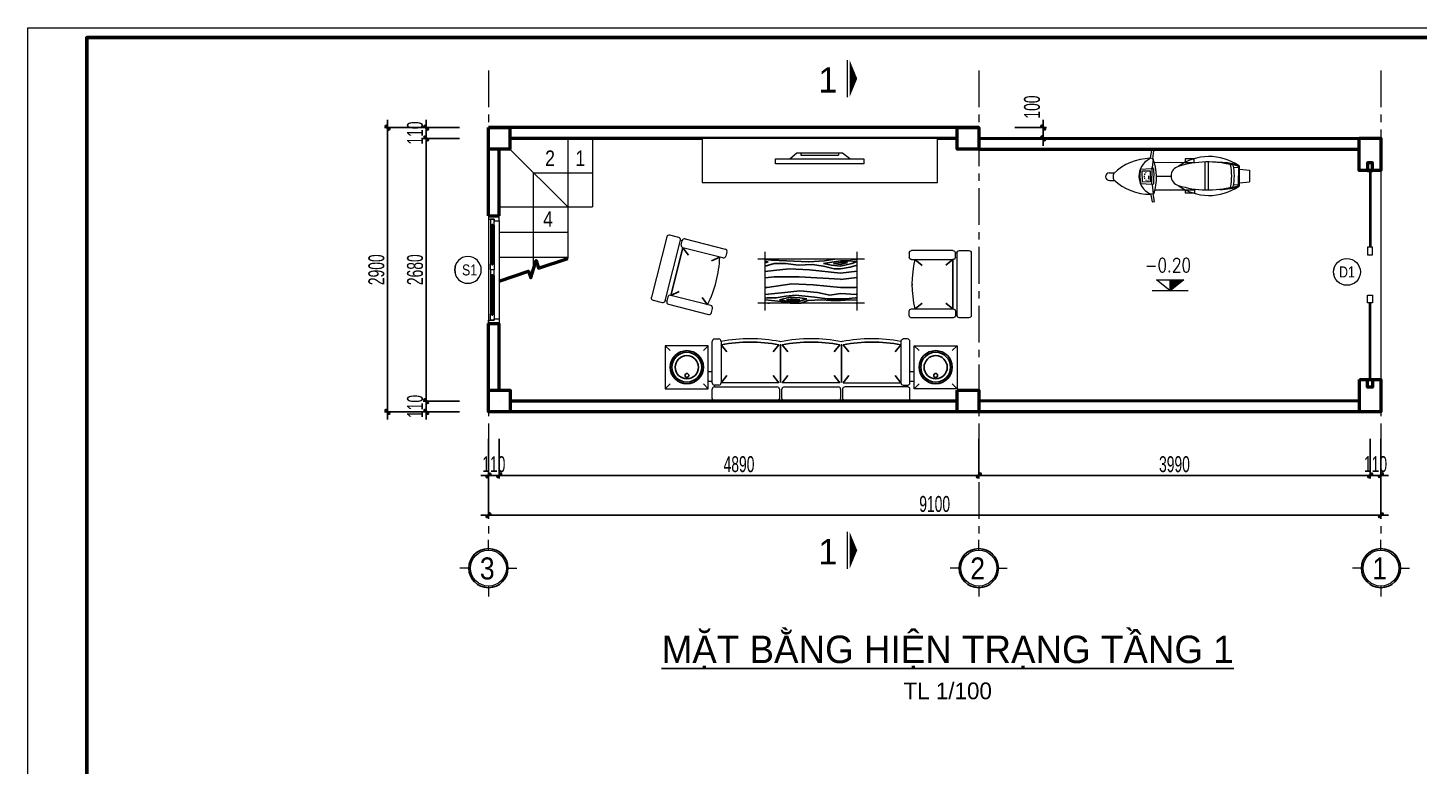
# Model space of a CAD drawing. Header units: millimetres. Extents: x 596422 to 1674380, y -367470 to 58862.
# Drawn here: x 661199 to 675385, y -9897 to -2363 of the extents above; entities that cross this region are included whole.
import ezdxf
from ezdxf.enums import TextEntityAlignment as Align

# ---------------------------------------------------------------- set-up
doc = ezdxf.new("R2010")
doc.units = ezdxf.units.MM
doc.header["$LTSCALE"] = 600
doc.header["$MEASUREMENT"] = 0
doc.linetypes.add('ACAD_ISO07W100', pattern=[3, 0, -3])
doc.linetypes.add('CENTER', pattern=[2, 1.25, -0.25, 0.25, -0.25])
doc.layers.get('0').update_dxf_attribs({"lineweight": 0})
doc.layers.get('Defpoints').update_dxf_attribs({"lineweight": 0})
for name, color, linetype, lineweight in [('0.15_Cua', 144, 'Continuous', 15), ('01-noithat', 33, 'Continuous', 15), ('A-WIPEOUT', 254, 'ACAD_ISO07W100', 0), ('cat1', 30, 'Continuous', 50), ('EG Dim', 8, 'Continuous', 18), ('EG Text2', 7, 'Continuous', 18), ('hatch1', 136, 'Continuous', 9), ('i_noithat', 25, 'Continuous', 15), ('ISO', 33, 'Continuous', 15), ('LC ISO', 153, 'Continuous', 13), ('LC Khac', 4, 'Continuous', 9), ('LC Net manh', 9, 'Continuous', 5), ('LC Text1', 3, 'Continuous', 20), ('LC Text2', 7, 'Continuous', 25), ('text', 1, 'Continuous', 20), ('thay1', 63, 'Continuous', 18), ('truc', 76, 'CENTER', 9), ('v TUONG', 1, 'Continuous', 40), ('VAT DUNG', 44, 'Continuous', 9)]:
    doc.layers.add(name, color=color, linetype=linetype, lineweight=lineweight)
for name, color, linetype in [('font', 41, 'Continuous'), ('Khungten_LCDI', 7, 'Continuous'), ('Kichthuoc', 9, 'Continuous'), ('NETMANH', 44, 'Continuous')]:
    doc.layers.add(name, color=color, linetype=linetype)
doc.styles.add('EG 1', font='VHAVANB.TTF')
doc.styles.add('General text 2', font='arial.ttf')
doc.styles.add('HOATBIF', font='hoatbif.shx', dxfattribs={"width": 0.65})
doc.styles.add('Khungten', font='VHAVAN.TTF', dxfattribs={"width": 0.9, "height": 5000})
doc.styles.add('LC 1', font='VHAVANB.TTF')
doc.styles.add('style1', font='VHARIALN.TTF')
doc.styles.add('T1', font='Vnsimli.shx', dxfattribs={"width": 0.8})
doc.styles.add('Title', font='VHAVAN.TTF', dxfattribs={"width": 0.8})
doc.linetypes.add('ZIGZAG', pattern='A,0.0001,-0.2,[131,ltypeshp.shx,S=0.2,R=0,X=-0.2,Y=0],-0.4,[131,ltypeshp.shx,S=0.2,R=180,X=0.2,Y=0],-0.2', length=0.8001)
doc.dimstyles.new('1-100', dxfattribs={"dimscale": 300, "dimtxt": 1.2, "dimasz": 0.25, "dimexe": 0.5, "dimexo": 0, "dimgap": 0.3, "dimtad": 1, "dimdec": 0, "dimzin": 0, "dimdsep": 46, "dimtxsty": 'HOATBIF', "dimblk1": 'DOT', "dimblk2": 'DOT', "dimsah": 1, "dimcen": -1, "dimdle": 1, "dimclrd": 256, "dimclre": 256, "dimclrt": 4, "dimadec": 3, "dimazin": 2, "dimtfac": 0.333333, "dimtdec": 0, "dimtix": 1, "dimtmove": 2, "dimatfit": 3, "dimldrblk": 'DOT', "dimfxl": 1, "dimtvp": 0.833333, "dimtolj": 1, "dimtzin": 0, "dimarcsym": 0})

# ---------------------------------------------------------------- blocks, each defined once
blk = doc.blocks.new('LCDI-new')
at = {"layer": 'Defpoints', "lineweight": 0}
blk.add_lwpolyline([(-1626044.71, 488105.01), (-1626044.71, 488402.01), (-1625624.71, 488402.01), (-1625624.71, 488105.01)], close=True, dxfattribs=at)
at = {"layer": 'Khungten_LCDI', "color": 5, "lineweight": 60}
blk.add_lwpolyline([(-1626032.71, 488107.01), (-1626032.71, 488400.01), (-1625626.71, 488400.01), (-1625626.71, 488107.01)], close=True, dxfattribs=at)
at = {"color": 2, "style": 'Title', "width": 1.824646}
for tag, p, p2 in [('TENBANVE1', (-1625663.58, 488164.65), (-1625629.32, 488164.65)), ('TENBANVE2', (-1625663.58, 488157.89), (-1625629.32, 488157.89))]:
    blk.add_attdef(tag, text='', height=2.5, dxfattribs=at).set_placement(p, p2, align=Align.FIT)
at = {"color": 7, "style": 'Khungten', "width": 0.8}
for tag, p in [('REVISION', (-1625637.72, 488146.05)), ('NGAYHT', (-1625637.25, 488137.42))]:
    blk.add_attdef(tag, text='', height=2, dxfattribs=at).set_placement(p, align=Align.CENTER)
at = {"color": 2, "style": 'Title', "width": 0.7}
blk.add_attdef('SOBANVE', text='', height=2.5, dxfattribs=at).set_placement((-1625637.09, 488114.55), align=Align.CENTER)
blk = doc.blocks.new('TIEUDE1')
at = {"layer": 'EG Text2', "color": 7, "style": 'EG 1'}
blk.add_attdef('TIªU§Ò', text='', height=5, dxfattribs=at).set_placement((0, 0), align=Align.BOTTOM_CENTER)
blk.add_attdef('TL', text='', height=3, dxfattribs=at).set_placement((0, -2), align=Align.TOP_CENTER)
blk = doc.blocks.new('TTRUC')
at = {"layer": 'ISO'}
for p, q in [((0, 6.37), (0, 10.13)), ((-6.37, 0), (-10.13, 0)), ((6.37, 0), (10.13, 0)), ((0, -6.37), (0, -10.13))]:
    blk.add_line(p, q, dxfattribs=at)
blk.add_circle((0, 0), 6.37, dxfattribs=at)
at = {"layer": 'Kichthuoc'}
blk.add_circle((0, 0), 6.95, dxfattribs=at)
blk = doc.blocks.new('DOT')
at = {"layer": 'Kichthuoc'}
blk.add_line((-3, 0), (3, 0), dxfattribs=at)
at = {"layer": 'Kichthuoc', "color": 4}
blk.add_line((-1, -1), (1, 1), dxfattribs=at)
blk.add_lwpolyline([(0.5, 1), (-1, -0.5), (-0.5, -1), (1, 0.5)], close=True, dxfattribs=at)
blk = doc.blocks.new('*D19')
at = {"layer": 'Defpoints', "color": 0, "transparency": 16777216}
for p in [(666005, -6558), (670895, -6558), (670895, -6930)]:
    blk.add_point(p, dxfattribs=at)
at = {"layer": 'EG Dim', "lineweight": -2, "transparency": 16777216}
for p, q in [((666005, -6558), (666005, -6962)), ((670895, -6558), (670895, -6962)), ((666031, -6930), (670869, -6930))]:
    blk.add_line(p, q, dxfattribs=at)
at = {"layer": 'EG Dim', "lineweight": -2, "transparency": 16777216, "xscale": 26, "yscale": 26, "zscale": 26, "rotation": 180}
blk.add_blockref('DOT', (666005, -6930), dxfattribs=at)
at = {"layer": 'EG Dim', "lineweight": -2, "transparency": 16777216, "xscale": 26, "yscale": 26, "zscale": 26}
blk.add_blockref('DOT', (670895, -6930), dxfattribs=at)
at = {"layer": 'EG Dim', "color": 4, "transparency": 16777216, "insert": (668450, -6816), "char_height": 162.5, "attachment_point": 5, "style": 'HOATBIF'}
blk.add_mtext('\\A1;4890', dxfattribs=at)
blk = doc.blocks.new('_Dot')
at = {"color": 0, "linetype": 'ByBlock', "lineweight": -2}
blk.add_line((-0.5, 0), (-1, 0), dxfattribs=at)
at = {"color": 0, "linetype": 'ByBlock', "const_width": 0.5}
blk.add_lwpolyline([(-0.25, 0, 1), (0.25, 0, 1)], format="xyb", close=True, dxfattribs=at)
blk = doc.blocks.new('*D20')
at = {"layer": 'Defpoints', "color": 0, "transparency": 16777216}
for p in [(670895, -6558), (674885, -6557), (674885, -6929)]:
    blk.add_point(p, dxfattribs=at)
at = {"layer": 'EG Dim', "lineweight": -2, "transparency": 16777216}
for p, q in [((670895, -6558), (670895, -6962)), ((674885, -6557), (674885, -6962)), ((670921, -6929), (674859, -6929))]:
    blk.add_line(p, q, dxfattribs=at)
at = {"layer": 'EG Dim', "lineweight": -2, "transparency": 16777216, "xscale": 26, "yscale": 26, "zscale": 26, "rotation": 180}
blk.add_blockref('DOT', (670895, -6929), dxfattribs=at)
at = {"layer": 'EG Dim', "lineweight": -2, "transparency": 16777216, "xscale": 26, "yscale": 26, "zscale": 26}
blk.add_blockref('DOT', (674885, -6929), dxfattribs=at)
at = {"layer": 'EG Dim', "color": 4, "transparency": 16777216, "insert": (672890, -6816), "char_height": 162.5, "attachment_point": 5, "style": 'HOATBIF'}
blk.add_mtext('\\A1;3990', dxfattribs=at)
blk = doc.blocks.new('*D21')
at = {"layer": 'Defpoints', "color": 0, "transparency": 16777216}
for p in [(665895, -6558), (674995, -6558), (674995, -7336)]:
    blk.add_point(p, dxfattribs=at)
at = {"layer": 'EG Dim', "lineweight": -2, "transparency": 16777216}
for p, q in [((665895, -6558), (665895, -7369)), ((674995, -6558), (674995, -7369)), ((665921, -7336), (674969, -7336))]:
    blk.add_line(p, q, dxfattribs=at)
at = {"layer": 'EG Dim', "lineweight": -2, "transparency": 16777216, "xscale": 26, "yscale": 26, "zscale": 26, "rotation": 180}
blk.add_blockref('DOT', (665895, -7336), dxfattribs=at)
at = {"layer": 'EG Dim', "lineweight": -2, "transparency": 16777216, "xscale": 26, "yscale": 26, "zscale": 26}
blk.add_blockref('DOT', (674995, -7336), dxfattribs=at)
at = {"layer": 'EG Dim', "color": 4, "transparency": 16777216, "insert": (670445, -7222), "char_height": 162.5, "attachment_point": 5, "style": 'HOATBIF'}
blk.add_mtext('\\A1;9100', dxfattribs=at)
blk = doc.blocks.new('*D22')
at = {"layer": 'Defpoints', "color": 0, "transparency": 16777216}
for p in [(665601, -3491), (665261, -6171), (665601, -6171)]:
    blk.add_point(p, dxfattribs=at)
at = {"layer": 'EG Dim', "lineweight": -2, "transparency": 16777216}
for p, q in [((665601, -3491), (665229, -3491)), ((665261, -3517), (665261, -6145)), ((665601, -6171), (665229, -6171))]:
    blk.add_line(p, q, dxfattribs=at)
at = {"layer": 'EG Dim', "lineweight": -2, "transparency": 16777216, "xscale": 26, "yscale": 26, "zscale": 26}
for p, rotation in [((665261, -3491), 90), ((665261, -6171), 270)]:
    blk.add_blockref('DOT', p, dxfattribs=dict(at, rotation=rotation))
at = {"layer": 'EG Dim', "color": 4, "transparency": 16777216, "insert": (665147, -4831), "char_height": 162.5, "attachment_point": 5, "rotation": 90, "style": 'HOATBIF'}
blk.add_mtext('\\A1;2680', dxfattribs=at)
blk = doc.blocks.new('*D23')
at = {"layer": 'Defpoints', "color": 0, "transparency": 16777216}
for p in [(665601, -6171), (665261, -6281), (665601, -6281)]:
    blk.add_point(p, dxfattribs=at)
at = {"layer": 'EG Dim', "lineweight": -2, "transparency": 16777216}
for p, q in [((665601, -6171), (665229, -6171)), ((665261, -6145), (665261, -6119)), ((665261, -6171), (665261, -6281)), ((665601, -6281), (665229, -6281)), ((665261, -6307), (665261, -6333))]:
    blk.add_line(p, q, dxfattribs=at)
at = {"layer": 'EG Dim', "lineweight": -2, "transparency": 16777216, "xscale": 26, "yscale": 26, "zscale": 26}
for p, rotation in [((665261, -6171), 270), ((665261, -6281), 90)]:
    blk.add_blockref('DOT', p, dxfattribs=dict(at, rotation=rotation))
at = {"layer": 'EG Dim', "color": 4, "transparency": 16777216, "insert": (665147, -6226), "char_height": 162.5, "attachment_point": 5, "rotation": 90, "style": 'HOATBIF'}
blk.add_mtext('\\A1;110', dxfattribs=at)
blk = doc.blocks.new('*D24')
at = {"layer": 'Defpoints', "color": 0, "transparency": 16777216}
for p in [(665601, -3381), (665261, -3491), (665601, -3491)]:
    blk.add_point(p, dxfattribs=at)
at = {"layer": 'EG Dim', "lineweight": -2, "transparency": 16777216}
for p, q in [((665601, -3381), (665229, -3381)), ((665261, -3355), (665261, -3329)), ((665261, -3381), (665261, -3491)), ((665601, -3491), (665229, -3491)), ((665261, -3517), (665261, -3543))]:
    blk.add_line(p, q, dxfattribs=at)
at = {"layer": 'EG Dim', "lineweight": -2, "transparency": 16777216, "xscale": 26, "yscale": 26, "zscale": 26}
for p, rotation in [((665261, -3381), 270), ((665261, -3491), 90)]:
    blk.add_blockref('DOT', p, dxfattribs=dict(at, rotation=rotation))
at = {"layer": 'EG Dim', "color": 4, "transparency": 16777216, "insert": (665147, -3436), "char_height": 162.5, "attachment_point": 5, "rotation": 90, "style": 'HOATBIF'}
blk.add_mtext('\\A1;110', dxfattribs=at)
blk = doc.blocks.new('*D25')
at = {"layer": 'Defpoints', "color": 0, "transparency": 16777216}
for p in [(665601, -3381), (664866, -6281), (665601, -6281)]:
    blk.add_point(p, dxfattribs=at)
at = {"layer": 'EG Dim', "lineweight": -2, "transparency": 16777216}
for p, q in [((665601, -3381), (664834, -3381)), ((664866, -3407), (664866, -6255)), ((665601, -6281), (664834, -6281))]:
    blk.add_line(p, q, dxfattribs=at)
at = {"layer": 'EG Dim', "lineweight": -2, "transparency": 16777216, "xscale": 26, "yscale": 26, "zscale": 26}
for p, rotation in [((664866, -3381), 90), ((664866, -6281), 270)]:
    blk.add_blockref('DOT', p, dxfattribs=dict(at, rotation=rotation))
at = {"layer": 'EG Dim', "color": 4, "transparency": 16777216, "insert": (664753, -4831), "char_height": 162.5, "attachment_point": 5, "rotation": 90, "style": 'HOATBIF'}
blk.add_mtext('\\A1;2900', dxfattribs=at)
blk = doc.blocks.new('*D26')
at = {"layer": 'Defpoints', "color": 0, "transparency": 16777216}
for p in [(665895, -6558), (666005, -6558), (666005, -6930)]:
    blk.add_point(p, dxfattribs=at)
at = {"layer": 'EG Dim', "lineweight": -2, "transparency": 16777216}
for p, q in [((665895, -6558), (665895, -6962)), ((666005, -6558), (666005, -6962)), ((665869, -6930), (665843, -6930)), ((665895, -6930), (666005, -6930)), ((666031, -6930), (666057, -6930))]:
    blk.add_line(p, q, dxfattribs=at)
at = {"layer": 'EG Dim', "lineweight": -2, "transparency": 16777216, "xscale": 26, "yscale": 26, "zscale": 26}
blk.add_blockref('DOT', (665895, -6930), dxfattribs=at)
at = {"layer": 'EG Dim', "lineweight": -2, "transparency": 16777216, "xscale": 26, "yscale": 26, "zscale": 26, "rotation": 180}
blk.add_blockref('DOT', (666005, -6930), dxfattribs=at)
at = {"layer": 'EG Dim', "color": 4, "transparency": 16777216, "insert": (665950, -6816), "char_height": 162.5, "attachment_point": 5, "style": 'HOATBIF'}
blk.add_mtext('\\A1;110', dxfattribs=at)
blk = doc.blocks.new('*D27')
at = {"layer": 'Defpoints', "color": 0, "transparency": 16777216}
for p in [(674885, -6557), (674995, -6557), (674995, -6929)]:
    blk.add_point(p, dxfattribs=at)
at = {"layer": 'EG Dim', "lineweight": -2, "transparency": 16777216}
for p, q in [((674885, -6557), (674885, -6962)), ((674995, -6557), (674995, -6962)), ((674859, -6929), (674833, -6929)), ((674885, -6929), (674995, -6929)), ((675021, -6929), (675047, -6929))]:
    blk.add_line(p, q, dxfattribs=at)
at = {"layer": 'EG Dim', "lineweight": -2, "transparency": 16777216, "xscale": 26, "yscale": 26, "zscale": 26}
blk.add_blockref('DOT', (674885, -6929), dxfattribs=at)
at = {"layer": 'EG Dim', "lineweight": -2, "transparency": 16777216, "xscale": 26, "yscale": 26, "zscale": 26, "rotation": 180}
blk.add_blockref('DOT', (674995, -6929), dxfattribs=at)
at = {"layer": 'EG Dim', "color": 4, "transparency": 16777216, "insert": (674940, -6815), "char_height": 162.5, "attachment_point": 5, "style": 'HOATBIF'}
blk.add_mtext('\\A1;110', dxfattribs=at)
blk = doc.blocks.new('b11')
for p, q in [((2354, 2147), (388, 2147)), ((1095, 2147), (1642, 2147)), ((1718, 2147), (2354, 2147)), ((363, 2122), (363, 2028)), ((387, 1986), (388, 2003)), ((388, 2003), (1024, 2003)), ((1049, 2028), (1049, 2122)), ((1070, 2028), (1070, 2122)), ((1642, 2003), (1095, 2003)), ((1667, 2122), (1667, 2028)), ((1692, 2028), (1692, 2122)), ((2354, 2003), (1718, 2003)), ((2354, 1986), (2354, 2003)), ((2379, 2122), (2379, 2028)), ((362, 1961), (362, 1540)), ((430, 1986), (387, 1986)), ((455, 1540), (455, 1961)), ((1042, 1961), (455, 1961)), ((1077, 1961), (1665, 1961)), ((1699, 1961), (2287, 1961)), ((2287, 1540), (2287, 1961)), ((2312, 1986), (2354, 1986)), ((2379, 1961), (2379, 1540)), ((387, 1514), (430, 1514)), ((1052, 1541), (1060, 1543)), ((1682, 1543), (1689, 1541)), ((2287, 1539), (2282, 1539)), ((2354, 1514), (2312, 1514)), ((-238, 1299), (-144, 1299)), ((-77, 1300), (345, 1300)), ((-263, 638), (-263, 1274)), ((-119, 1274), (-118, 638)), ((-102, 1274), (-119, 1274)), ((-102, 1232), (-102, 1274)), ((345, 1207), (-76, 1207)), ((370, 1275), (370, 1232)), ((827, 1150), (1914, 1150)), ((902, 1225), (902, 625)), ((1839, 1225), (1839, 625)), ((2386, 1246), (2375, 1205)), ((2393, 1174), (2801, 1070)), ((2824, 1160), (2416, 1264)), ((2981, 1119), (2889, 1143)), ((334, 1059), (336, 1059)), ((2367, 1028), (2365, 1028)), ((2859, 1125), (2702, 508)), ((2832, 1088), (2842, 1129)), ((2842, 1129), (2859, 1125)), ((2842, 473), (2999, 1089)), ((334, 961), (336, 961)), ((334, 862), (336, 862)), ((2343, 932), (2341, 933)), ((2319, 837), (2316, 838)), ((-143, 613), (-238, 613)), ((-101, 637), (-118, 638)), ((-101, 680), (-101, 637)), ((345, 705), (-76, 705)), ((-76, 612), (345, 613)), ((370, 638), (370, 680)), ((827, 700), (1914, 700)), ((2228, 629), (2239, 670)), ((2654, 494), (2246, 598)), ((2269, 688), (2677, 584)), ((2695, 553), (2685, 512)), ((2685, 512), (2702, 508)), ((2720, 478), (2811, 454))]:
    blk.add_line(p, q)
for points in [[(-120, 1583), (-120, 2023), (320, 2023), (320, 1583)], [(2857, 1583), (2857, 2023), (2418, 2023), (2418, 1583)]]:
    blk.add_lwpolyline(points, close=True)
for points in [[(-69, 1972), (-120, 2023)], [(269, 1972), (320, 2023)], [(2468, 1972), (2418, 2023)], [(2806, 1972), (2857, 2023)], [(320, 1950), (362, 1950)], [(320, 1850), (362, 1850)], [(2379, 1950), (2418, 1950)], [(2379, 1850), (2418, 1850)], [(-120, 1583), (-69, 1634)], [(269, 1634), (320, 1583)], [(2468, 1634), (2418, 1583)], [(2857, 1583), (2806, 1634)]]:
    blk.add_lwpolyline(points)
for centre, major_axis, start_param, end_param in [((388, 2122), (-17.7, -17.7), 3.926991, 5.497787), ((1024, 2122), (17.7, -17.7), 0.785398, 2.356194), ((1095, 2122), (-17.7, -17.7), 3.926991, 5.497787), ((1642, 2122), (17.7, -17.7), 0.785398, 2.356194), ((1718, 2122), (-17.7, -17.7), 3.926991, 5.497787), ((2354, 2122), (17.7, -17.7), 0.785398, 2.356194), ((388, 2028), (-17.7, -17.7), 5.497787, 7.068583), ((1024, 2028), (17.7, -17.7), -0.785398, 0.785398), ((1095, 2028), (17.7, -17.7), 3.926991, 5.497787), ((1642, 2028), (-17.7, -17.7), 0.785398, 2.356194), ((1718, 2028), (17.7, -17.7), 3.926991, 5.497787), ((2354, 2028), (-17.7, -17.7), 0.785398, 2.356194), ((387, 1961), (-17.7, -17.7), 3.926991, 5.497787), ((430, 1961), (17.7, -17.7), 0.785398, 2.356194), ((2312, 1961), (-17.7, -17.7), 3.926991, 5.497787), ((2354, 1961), (17.7, -17.7), 0.785398, 2.356194), ((387, 1540), (-17.7, -17.7), 5.497787, 7.068583), ((749, 3116), (-1134, -1134), 0.601126, 0.975684), ((1371, 3116), (1134, -1134), -0.98054, -0.590256), ((1993, 3116), (1134, -1134), -0.975684, -0.601126), ((2312, 1540), (-17.7, -17.7), 5.497787, 7.068583), ((2354, 1540), (-17.7, -17.7), 0.785398, 2.356194), ((3439, 648), (1102, -281), 2.918938, 3.364057), ((2399, 1198), (12.8, -21.5), 3.926076, 5.496872), ((2410, 1240), (-21.5, -12.8), 3.926076, 5.496872), ((2818, 1136), (-21.5, -12.8), 2.355279, 3.926076), ((2883, 1118), (-21.5, -12.8), 3.926076, 5.496872), ((2807, 1094), (-21.5, -12.8), 0.784483, 2.355279), ((2975, 1095), (12.8, -21.5), 0.784483, 2.355279), ((2252, 622), (12.8, -21.5), 3.926076, 5.496872), ((2263, 663), (12.8, -21.5), 2.355279, 3.926076), ((2671, 559), (12.8, -21.5), 0.784483, 2.355279), ((2661, 518), (12.8, -21.5), -0.786313, 0.784483), ((2726, 502), (12.8, -21.5), 3.926076, 5.496872), ((2817, 479), (-21.5, -12.8), 0.784483, 2.355279)]:
    blk.add_ellipse(centre, major_axis=major_axis, ratio=1, start_param=start_param, end_param=end_param)
at = {"extrusion": (0, 0, -1)}
for centre, major_axis, start_param, end_param in [((430, 1540), (17.7, -17.7), 5.497787, 7.068583), ((-238, 1274), (-17.7, -17.7), 0.784483, 2.355279), ((-144, 1274), (17.7, -17.7), 3.926076, 5.496872), ((-77, 1274), (17.7, -17.7), 2.355279, 3.926076), ((345, 1275), (17.7, -17.7), 3.926076, 5.496872), ((-77, 1232), (17.7, -17.7), 0.784483, 2.355279), ((-799, 955), (-1137, -1), 2.918938, 3.364057), ((345, 1232), (-17.7, -17.7), 3.926076, 5.496872), ((-238, 638), (17.7, -17.7), 0.784483, 2.355279), ((-143, 638), (-17.7, -17.7), 3.926076, 5.496872), ((-76, 680), (-17.7, -17.7), 0.784483, 2.355279), ((-76, 637), (-17.7, -17.7), -0.786313, 0.784483), ((345, 680), (-17.7, -17.7), 2.355279, 3.926076), ((345, 638), (-17.7, -17.7), 3.926076, 5.496872)]:
    blk.add_ellipse(centre, major_axis=major_axis, ratio=1, start_param=start_param, end_param=end_param, dxfattribs=at)
at = {"layer": 'NETMANH'}
for p, q in [((455, 1961), (513, 1888)), ((1042, 1961), (984, 1888)), ((1060, 1960), (1060, 1567)), ((1077, 1961), (1135, 1888)), ((1077, 1961), (1135, 1888)), ((1665, 1961), (1606, 1888)), ((1682, 1960), (1682, 1567)), ((1699, 1961), (1757, 1888)), ((2287, 1961), (2228, 1888)), ((455, 1574), (513, 1646)), ((1042, 1574), (984, 1646)), ((1077, 1574), (1135, 1646)), ((1665, 1574), (1606, 1646)), ((1699, 1574), (1757, 1646)), ((2287, 1574), (2228, 1646)), ((-76, 705), (-76, 1207)), ((-76, 1207), (-4, 1149)), ((310, 1207), (238, 1149)), ((2426, 1166), (2482, 1091)), ((2677, 584), (2801, 1070)), ((2801, 1070), (2717, 1031)), ((-76, 705), (-4, 763)), ((311, 705), (238, 764)), ((2302, 679), (2387, 718)), ((2677, 584), (2621, 658))]:
    blk.add_line(p, q, dxfattribs=at)
for points in [[(912, 1150), (902, 1150)], [(1476, 1150), (1404, 1123)], [(1584, 1150), (1476, 1150)], [(1674, 1132), (1584, 1150)], [(1800, 1150), (1794, 1150)], [(1812, 1150), (1800, 1150)], [(972, 1114), (902, 1120)], [(918, 1096), (902, 1096)], [(909, 1059), (902, 1059)], [(1071, 1051), (909, 1060)], [(1017, 1105), (918, 1096)], [(1071, 1123), (972, 1114)], [(1206, 1105), (1071, 1105), (1017, 1105)], [(1170, 1123), (1071, 1123)], [(1179, 1069), (1071, 1051)], [(1269, 1114), (1170, 1123)], [(1305, 1042), (1179, 1069)], [(1332, 1087), (1206, 1105)], [(1404, 1123), (1269, 1114)], [(1485, 1024), (1305, 1042)], [(1431, 1078), (1332, 1087)], [(1494, 1132), (1413, 1105)], [(1413, 1105), (1485, 1096)], [(1530, 1069), (1431, 1078)], [(1484, 1114), (1574, 1123)], [(1637, 1042), (1484, 1024)], [(1566, 1105), (1485, 1114)], [(1485, 1096), (1584, 1087)], [(1593, 1132), (1494, 1132)], [(1629, 1078), (1530, 1069)], [(1620, 1114), (1566, 1105)], [(1575, 1123), (1620, 1114)], [(1584, 1087), (1692, 1114)], [(1692, 1114), (1593, 1132)], [(1727, 1096), (1628, 1078)], [(1809, 1059), (1638, 1041)], [(1773, 1123), (1674, 1132)], [(1818, 1096), (1728, 1096)], [(1839, 1117), (1773, 1123)], [(1839, 1058), (1809, 1060)], [(1839, 1098), (1818, 1096)], [(918, 988), (902, 985)], [(1071, 907), (902, 886)], [(1071, 988), (918, 988)], [(1493, 879), (1070, 906)], [(1350, 961), (1071, 988)], [(1566, 952), (1350, 961)], [(1746, 880), (1494, 880)], [(1818, 988), (1566, 952)], [(1839, 891), (1746, 880)], [(1839, 988), (1818, 988)], [(1071, 844), (902, 823)], [(972, 781), (902, 761)], [(909, 727), (954, 745)], [(963, 718), (909, 727)], [(954, 745), (1071, 772)], [(1071, 718), (963, 718)], [(1070, 799), (971, 781)], [(999, 736), (1071, 754)], [(1071, 736), (999, 736)], [(1386, 808), (1071, 844)], [(1134, 799), (1071, 799)], [(1161, 763), (1071, 772)], [(1143, 745), (1071, 754)], [(1143, 745), (1071, 736)], [(1179, 736), (1071, 718)], [(1233, 718), (1129, 700)], [(1242, 772), (1134, 799)], [(1242, 745), (1161, 763)], [(1242, 745), (1179, 736)], [(1394, 727), (1232, 718)], [(1359, 754), (1242, 772)], [(1503, 763), (1359, 754)], [(1593, 799), (1386, 808)], [(1620, 718), (1395, 727)], [(1629, 745), (1503, 763)], [(1755, 817), (1593, 799)], [(1773, 709), (1620, 718)], [(1746, 745), (1629, 745)], [(1839, 772), (1746, 745)], [(1839, 827), (1755, 817)], [(1809, 727), (1839, 739)], [(1839, 722), (1809, 727)], [(902, 706), (964, 700)], [(1773, 709), (1839, 703)]]:
    blk.add_lwpolyline(points, dxfattribs=at)
for centre, radius in [((100, 1803), 169), ((100, 1803), 152), ((100, 1803), 118), ((100, 1887), 20.3), ((2637, 1803), 169), ((2637, 1803), 152), ((2637, 1803), 118), ((2637, 1887), 20.3)]:
    blk.add_circle(centre, radius, dxfattribs=at)
for centre, major_axis, start_param, end_param in [((749, 3100), (-1099, -1099), 0.595113, 0.975684), ((1371, 3100), (-1099, -1099), 0.595113, 0.975684), ((1993, 3100), (1099, -1099), -0.975684, -0.595113)]:
    blk.add_ellipse(centre, major_axis=major_axis, ratio=1, start_param=start_param, end_param=end_param, dxfattribs=at)
blk = doc.blocks.new('MB LCD')
for p, q in [((193, 20), (-193, 20)), ((-193, 0), (-193, 20)), ((193, 0), (193, 20))]:
    blk.add_line(p, q)
for points in [[(450, 60), (-450, 60), (-450, 110), (450, 110)], [(300, 60), (-308, 60), (-233, 0), (233, 0)]]:
    blk.add_lwpolyline(points, close=True)
blk = doc.blocks.new('*U104')
blk.add_wipeout([(-1200, 0), (1200, 0), (1200, -450), (-1200, -450)])
blk.add_lwpolyline([(-1200, -450), (1200, -450), (1200, 0), (-1200, 0)], close=True)
at = {"rotation": 180}
blk.add_blockref('MB LCD', (0, -150), dxfattribs=at)
blk = doc.blocks.new('yfu')
at = {"layer": 'VAT DUNG'}
for p, q in [((-73239, 14146), (-73239, 14095)), ((-73159, 14147), (-73159, 14096)), ((-73270, 13832), (-73276, 13715)), ((-73197, 13839), (-73271, 13832)), ((-73254, 13812), (-73138, 13813)), ((-73253, 13732), (-73254, 13812)), ((-73122, 13833), (-73197, 13839)), ((-73138, 13813), (-73138, 13733)), ((-73123, 13833), (-73115, 13717)), ((-73385, 13727), (-73457, 13712)), ((-73457, 13712), (-73454, 13690)), ((-73454, 13690), (-73375, 13701)), ((-73374, 13697), (-73379, 13729)), ((-73374, 13697), (-73283, 13710)), ((-73334, 13685), (-73333, 13367)), ((-73276, 13715), (-73283, 13710)), ((-73283, 13710), (-73268, 13695)), ((-73276, 13715), (-73195, 13716)), ((-73268, 13695), (-73195, 13696)), ((-73138, 13733), (-73253, 13732)), ((-73195, 13749), (-73226, 13750)), ((-73196, 13746), (-73196, 13754)), ((-73115, 13717), (-73195, 13716)), ((-73122, 13697), (-73195, 13696)), ((-73194, 13667), (-73194, 13520)), ((-73107, 13712), (-73122, 13697)), ((-73115, 13717), (-73107, 13712)), ((-73016, 13701), (-73107, 13712)), ((-73054, 13691), (-73050, 13371)), ((-73016, 13701), (-73012, 13733)), ((-73016, 13705), (-72936, 13696)), ((-72933, 13718), (-73007, 13731)), ((-72936, 13696), (-72933, 13718)), ((-73051, 13141), (-73334, 13141)), ((-73053, 13174), (-73332, 13174)), ((-73286, 12823), (-73192, 12823)), ((-73284, 12883), (-73280, 12832)), ((-73279, 12832), (-73192, 12832)), ((-73261, 12823), (-73252, 12721)), ((-73106, 12832), (-73192, 12832)), ((-73192, 12823), (-73099, 12823)), ((-73124, 12823), (-73132, 12721)), ((-73101, 12883), (-73105, 12832)), ((-73132, 12721), (-73252, 12721))]:
    blk.add_line(p, q, dxfattribs=at)
at = {"layer": 'VAT DUNG', "ltscale": 500}
for points in [[(-73369, 13374), (-73333, 13374), (-73333, 13281), (-73369, 13281)], [(-73017, 13375), (-73053, 13375), (-73053, 13283), (-73016, 13283)]]:
    blk.add_lwpolyline(points, close=True, dxfattribs=at)
at = {"layer": 'VAT DUNG'}
for centre, radius, start, end in [((-73199, 14147), 39.9, 90.6026, 180.6026), ((-73199, 14147), 39.9, 0.6026, 90.6026), ((-72853, 13737), 526, 135.8998, 180.8592), ((-73202, 14057), 54.5, 86.9262, 122.2997), ((-73195, 14057), 54.5, 58.9054, 94.2789), ((-73568, 13720), 556, 1.3018, 43.7328), ((-73195, 13648), 199, 28.0269, 153.1782), ((-73197, 13750), 44.7, 138.8415, 153.7802), ((-73197, 13750), 44.7, 110.0387, 125.0282), ((-73197, 13750), 44.7, 82.7969, 98.3589), ((-73197, 13750), 44.7, 53.6605, 67.049), ((-73197, 13750), 44.7, 29.4683, 43.8064), ((-73388, 13743), 16, 281.4432, 340.6287), ((-73205, 14160), 493, 249.9481, 292.5464), ((-73197, 13750), 44.7, 165.7622, 178.5232), ((-73004, 13747), 16, 200.5764, 259.7619), ((-73192, 13420), 100, 14.5982, 165.4018), ((-72855, 13132), 536, 144.1019, 214.6808), ((-72311, 13144), 1024, 162.8293, 194.6494), ((-74073, 13144), 1024, 345.3506, 17.1707), ((-73530, 13132), 536, 325.3192, 35.8981), ((-72748, 13014), 581, 176.4527, 197.8243), ((-72748, 13014), 581, 176.4527, 197.8243), ((-72769, 13011), 551, 183.7066, 197.4148), ((-73192, 13416), 515, 257.0685, 282.9315), ((-73616, 13011), 551, 342.5852, 356.2934), ((-73636, 13014), 581, 342.1757, 3.5473), ((-73192, 13416), 542, 258.392, 281.608), ((-73286, 12839), 16, 191.1421, 270), ((-73286, 12839), 16, 191.1421, 270), ((-73279, 12848), 16, 188.1702, 270), ((-73106, 12848), 16, 270, 351.8298), ((-73099, 12839), 16, 270, 348.8579)]:
    blk.add_arc(centre, radius, start, end, dxfattribs=at)
blk = doc.blocks.new('Caodo1')
at = {"layer": 'LC Text1'}
blk.add_hatch(color=256, dxfattribs=at).paths.add_polyline_path([(0, 200), (0, 0), (243, 200)])
for p, q in [((324, 0), (-324, 0)), ((0, 0), (0, 200))]:
    blk.add_line(p, q, dxfattribs=at)
blk.add_lwpolyline([(-243, 200), (243, 200), (0, 0), (0, 0)], close=True, dxfattribs=at)
at = {"layer": 'LC Text1', "style": 'T1', "width": 0.8}
blk.add_attdef('%%P0,00', text='', height=250, dxfattribs=at).set_placement((-39, 460), align=Align.MIDDLE_CENTER)
blk = doc.blocks.new('*U10')
at = {"layer": 'A-WIPEOUT'}
blk.add_lwpolyline([(0, 4.25), (-2.5, 3.44), (-4.04, 1.31), (-4.04, -1.31), (-2.5, -3.44), (0, -4.25), (2.5, -3.44), (4.04, -1.31), (4.04, 1.31), (2.5, 3.44)], close=True, dxfattribs=at)
blk.add_wipeout([(0, 4.25), (-2.5, 3.44), (-4.04, 1.31), (-4.04, -1.31), (-2.5, -3.44), (0, -4.25), (2.5, -3.44), (4.04, -1.31), (4.04, 1.31), (2.5, 3.44)]).dxf.layer = 'A-WIPEOUT'
blk.add_circle((0, 0), 4.25)
at = {"layer": 'text', "style": 'General text 2', "width": 0.8, "flags": 8}
blk.add_attdef('SYMBOL', text='', height=3.5, dxfattribs=at).set_placement((0, 0), align=Align.MIDDLE_CENTER)
blk = doc.blocks.new('*U18')
for p, q in [((35, 0), (1065, 0)), ((50, -110), (1050, -110)), ((610, -20), (1005, -20)), ((610, -60), (1005, -60))]:
    blk.add_line(p, q)
at = {"color": 8, "lineweight": 5}
for p, q in [((95, -20), (490, -20)), ((95, -35), (490, -35)), ((95, -45), (490, -45)), ((95, -60), (490, -60)), ((610, -20), (1005, -20)), ((610, -35), (1005, -35)), ((610, -45), (1005, -45)), ((610, -60), (1005, -60))]:
    blk.add_line(p, q, dxfattribs=at)
for points in [[(0, 0), (35, 0), (35, -60), (50, -60), (50, -110), (0, -110), (0, 0)], [(1100, 0), (1065, 0), (1065, -60), (1050, -60), (1050, -110), (1100, -110), (1100, 0)], [(610, -45), (610, -60), (550, -60), (550, -20), (610, -20), (610, -35), (600, -35), (600, -45), (610, -45)], [(1005, -45), (1005, -60), (1065, -60), (1065, -20), (1005, -20), (1005, -35), (1015, -35), (1015, -45), (1005, -45)]]:
    blk.add_lwpolyline(points)
for points in [[(35, -20), (95, -20), (95, -35), (85, -35), (85, -45), (95, -45), (95, -60), (35, -60)], [(550, -20), (490, -20), (490, -35), (500, -35), (500, -45), (490, -45), (490, -60), (550, -60)]]:
    blk.add_lwpolyline(points, close=True)
for points in [[(95, -29, -0.312187), (102, -35, -0.312187)], [(95, -51, 0.312187), (102, -45, 0.312187)], [(490, -29, 0.312187), (483, -35, 0.312187)], [(490, -51, -0.312187), (483, -45, -0.312187)]]:
    blk.add_lwpolyline(points, format="xyb", dxfattribs=at)
for centre, start, end in [((609, -37), 14.2151, 83.5658), ((609, -43), 276.4342, 345.7849), ((1006, -37), 96.4342, 165.7849), ((1006, -43), 194.2151, 263.5658)]:
    blk.add_arc(centre, 8.25, start, end, dxfattribs=at)
blk = doc.blocks.new('*D62')
at = {"layer": 'Defpoints', "color": 0, "transparency": 16777216}
for p in [(671262, -3380), (671552, -3380), (671262, -3490)]:
    blk.add_point(p, dxfattribs=at)
at = {"layer": 'EG Dim', "lineweight": -2, "transparency": 16777216}
for p, q in [((671262, -3380), (671584, -3380)), ((671552, -3354), (671552, -3328)), ((671552, -3490), (671552, -3380)), ((671262, -3490), (671584, -3490)), ((671552, -3516), (671552, -3542))]:
    blk.add_line(p, q, dxfattribs=at)
at = {"layer": 'EG Dim', "lineweight": -2, "transparency": 16777216, "xscale": 26, "yscale": 26, "zscale": 26}
for p, rotation in [((671552, -3380), 270), ((671552, -3490), 90)]:
    blk.add_blockref('DOT', p, dxfattribs=dict(at, rotation=rotation))
at = {"layer": 'EG Dim', "color": 4, "transparency": 16777216, "insert": (671438, -3171), "char_height": 162.5, "attachment_point": 5, "rotation": 90, "style": 'HOATBIF'}
blk.add_mtext('\\A1;100', dxfattribs=at)

msp = doc.modelspace()

# ---------------------------------------------------------------- linework, layer by layer
at = {"layer": 'cat1'}
for p, q in [((670894.7, -3380.4), (665894.7, -3380.8)), ((670674.7, -3490.4), (666114.7, -3490.8)), ((670894.7, -3490.4), (674994.7, -3490)), ((670894.7, -3490.4), (670894.7, -3490.4)), ((665894.8, -4280.8), (665894.7, -3600.8)), ((666004.8, -4280.8), (666004.7, -3600.8)), ((670894.7, -3600.4), (674774.7, -3600)), ((665894.8, -4280.8), (666004.8, -4280.8)), ((665894.8, -5380.8), (666004.9, -5380.8)), ((665895, -6280.8), (665894.9, -5380.8)), ((666005, -6060.8), (666004.9, -5380.8)), ((666005, -6170.8), (666005, -6170.7)), ((670675, -6170.4), (666115, -6170.8)), ((674775, -6170), (670895, -6170.4)), ((674995, -6170), (674995, -6170)), ((674995, -6280), (665895, -6280.8))]:
    msp.add_line(p, q, dxfattribs=at)
for points in [[(665894.7, -3380.8), (666114.7, -3380.8), (666114.7, -3600.8), (665894.7, -3600.8), (665894.7, -3380.8)], [(670674.7, -3380.4), (670894.7, -3380.4), (670894.7, -3600.4), (670674.7, -3600.4), (670674.7, -3380.4)], [(670674.7, -3380.4), (670674.7, -3380.4)], [(674774.7, -3490), (674994.7, -3490), (674994.7, -3820), (674774.7, -3820), (674774.7, -3490)], [(666004.9, -4946.3), (666305.2, -4847), (666327.6, -4914.5), (666380.9, -4738.5), (666405.8, -4813.8), (666704.9, -4714.9)], [(674775, -5949.9), (674995, -5949.9), (674995, -6279.9), (674775, -6279.9), (674775, -5949.9)], [(665895, -6060.8), (666115, -6060.8), (666115, -6280.8), (665895, -6280.8), (665895, -6060.8)], [(670675, -6060.4), (670895, -6060.4), (670895, -6280.4), (670675, -6280.4), (670675, -6060.4)]]:
    msp.add_lwpolyline(points, dxfattribs=at)
for points in [[(674859.7, -3820), (674909.7, -3820), (674909.7, -3740), (674859.7, -3740)], [(674859.7, -5949.9), (674909.7, -5949.9), (674909.7, -6029.9), (674859.7, -6029.9)]]:
    msp.add_lwpolyline(points, close=True, dxfattribs=at)
at = {"layer": 'hatch1'}
msp.add_lwpolyline([(666354.7, -4824.8), (666354.7, -3840.8), (666954.7, -3840.8)], dxfattribs=at)
at = {"layer": 'LC Khac', "color": 1, "ltscale": 2}
for p, q in [((669557.5, -3070.1), (669557.5, -2691.5)), ((669557.5, -7883.2), (669557.5, -7504.5))]:
    msp.add_line(p, q, dxfattribs=at)
for points in [[(669655.5, -2880.8, 0, 367.7, 0), (669579.5, -2880.8, 214.5, 214.5, 0)], [(669655.5, -7693.9, 0, 367.7, 0), (669579.5, -7693.9, 214.5, 214.5, 0)]]:
    msp.add_lwpolyline(points, format="xyseb", dxfattribs=at)
at = {"layer": 'thay1'}
for p, q in [((666704.7, -3490.8), (666704.8, -4714.9)), ((666954.7, -3490.8), (666954.7, -4190.8)), ((666114.7, -3600.8), (666704.7, -4190.8)), ((674994.7, -3820), (674994.7, -5949.9)), ((666004.7, -4190.8), (666954.7, -4190.8)), ((666004.7, -4446.8), (666704.7, -4446.8)), ((666004.7, -4702.8), (666704.7, -4702.8))]:
    msp.add_line(p, q, dxfattribs=at)
for points in [[(674859.7, -4679.4), (674909.7, -4679.4), (674909.7, -4599.4), (674859.7, -4599.4)], [(674859.7, -5090.4), (674909.7, -5090.4), (674909.7, -5170.4), (674859.7, -5170.4)]]:
    msp.add_lwpolyline(points, close=True, dxfattribs=at)
at = {"layer": 'truc', "ltscale": 0.5}
for p, q in [((665894.6, -2798.7), (665895.1, -7585.2)), ((670894.6, -2798.7), (670895.1, -7585.2)), ((674994.6, -2798.7), (674995.1, -7585.2))]:
    msp.add_line(p, q, dxfattribs=at)
at = {"layer": 'v TUONG', "linetype": 'ZIGZAG', "ltscale": 0.5}
for p, q in [((674884.7, -3820), (674884.7, -4599.4)), ((674884.7, -5949.9), (674884.7, -5170.4))]:
    msp.add_line(p, q, dxfattribs=at)

# ---------------------------------------------------------------- block references
at = {"layer": '0.15_Cua', "xscale": -1, "rotation": 90}
msp.add_blockref('*U18', (665894.8, -4280.8), dxfattribs=at)
at = {"layer": '01-noithat', "rotation": 180}
msp.add_blockref('b11', (670555.1, -4022.8), dxfattribs=at)
at = {"layer": 'Kichthuoc', "xscale": 50.00000000005321, "yscale": 50.00000000005321, "zscale": 50.00000000005321}
msp.add_blockref('LCDI-new', (81963434.1, -24422463), dxfattribs=at)
at = {"layer": 'LC ISO', "xscale": 28.69141044115101, "yscale": 28.69141044115101, "zscale": 28.69141044115101}
for p in [(665895.1, -7875.9), (670895.1, -7875.9), (674995.1, -7875.9)]:
    msp.add_blockref('TTRUC', p, dxfattribs=at)
at = {"layer": 'LC Text1'}
ref = msp.add_blockref('Caodo1', (672846.6, -5046.3), dxfattribs=dict(at, xscale=0.5693039145164066, yscale=0.5693039145164066, zscale=0.5693039145164066))
ref.add_attrib('%%P0,00', '-0.20', dxfattribs={"layer": 'LC Text2', "height": 142.33, "style": 'T1', "width": 0.8}).set_placement((672824.4, -4784.7), align=Align.MIDDLE_CENTER)
at = {"layer": 'LC Text2'}
ref = msp.add_blockref('TIEUDE1', (670577.6, -8928.9), dxfattribs=dict(at, xscale=56.93620215211323, yscale=56.93620215211323, zscale=56.93620215211323))
ref.add_attrib('TIªU§Ò', '%%UmÆt b»ng hiÖn tr¹ng tÇng 1', dxfattribs={"color": 7, "height": 280.377, "style": 'LC 1'}).set_placement((670577.6, -8928.9), align=Align.BOTTOM_CENTER)
ref.add_attrib('TL', 'TL 1/100', dxfattribs={"color": 7, "height": 170.81, "style": 'LC 1'}).set_placement((670577.6, -9042.8), align=Align.TOP_CENTER)
at = {"layer": 'VAT DUNG', "rotation": 90}
msp.add_blockref('yfu', (686374.8, 69317.8), dxfattribs=at)

# ---------------------------------------------------------------- texts
at = {"ltscale": 2, "style": 'LC 1'}
for p in [(669355.6, -2894.6), (669355.6, -7707.7)]:
    msp.add_attdef('1', text='A', height=257.4, dxfattribs=at).set_placement(p, align=Align.MIDDLE_CENTER)
at = {"layer": 'font', "style": 'style1'}
for s, p in [('2', (666472.7, -3771.9)), ('1', (666782, -3771.9)), ('4', (666452.5, -4392.3))]:
    msp.add_text(s, height=157.9, dxfattribs=at).set_placement(p)
at = {"layer": 'LC Text1', "ltscale": 0.2, "style": 'LC 1', "width": 0.9}
for s, p in [('3', (665883, -8058.7)), ('2', (670883, -8058.7)), ('1', (674983, -8058.7))]:
    msp.add_text(s, height=224.7, dxfattribs=at).set_placement(p, align=Align.BOTTOM_CENTER)

# ---------------------------------------------------------------- dimensions: what is measured, and where the dimension line sits
at = {"layer": 'EG Dim'}
dim = msp.add_linear_dim(base=(671551.8, -3380.4), p1=(671262.4, -3490.4), p2=(671262.4, -3380.4), angle=90, text='100', dimstyle='1-100', override={"dimscale": 65, "dimtxt": 2.5, "dimasz": 0.4, "dimgap": 0.5}, dxfattribs=at)
dim.commit()
dim.dimension.update_dxf_attribs({"geometry": '*D62', "text_midpoint": (671438.1, -3171), "dimtype": 160})
for base, p1, p2, picture, middle in [((665261, -3490.7), (665600.9, -3380.7), (665600.9, -3490.7), '*D24', (665147.3, -3435.7)), ((664866.4, -6280.8), (665600.9, -3380.7), (665600.9, -6280.8), '*D25', (664752.6, -4830.7)), ((665261, -6170.7), (665600.9, -3490.7), (665600.9, -6170.7), '*D22', (665147.3, -4830.7)), ((665261, -6280.8), (665600.9, -6170.7), (665600.9, -6280.8), '*D23', (665147.3, -6225.8))]:
    dim = msp.add_linear_dim(base=base, p1=p1, p2=p2, angle=90, dimstyle='1-100', override={"dimscale": 65, "dimtxt": 2.5, "dimasz": 0.4, "dimgap": 0.5}, dxfattribs=at)
    dim.commit()
    dim.dimension.update_dxf_attribs({"geometry": picture, "text_midpoint": middle})
for base, p1, p2, picture, middle in [((666005, -6929.9), (665895, -6558.2), (666005, -6558.2), '*D26', (665950, -6816.2)), ((674995, -7336.2), (665895, -6558.2), (674995, -6557.8), '*D21', (670445, -7222.4)), ((670895, -6929.9), (666005, -6558.2), (670895, -6558.2), '*D19', (668450, -6816.2)), ((674885, -6929.5), (670895, -6557.8), (674885, -6557.4), '*D20', (672890, -6815.7)), ((674995, -6929.1), (674885, -6557.4), (674995, -6557.4), '*D27', (674940, -6815.4))]:
    dim = msp.add_linear_dim(base=base, p1=p1, p2=p2, dimstyle='1-100', override={"dimscale": 65, "dimtxt": 2.5, "dimasz": 0.4, "dimgap": 0.5}, dxfattribs=at)
    dim.commit()
    dim.dimension.update_dxf_attribs({"geometry": picture, "text_midpoint": middle})

# ---------------------------------------------------------------- next in the draw order: block references
at = {"layer": 'i_noithat'}
msp.add_blockref('*U104', (669273, -3490.4), dxfattribs=at)
at = {"layer": 'LC Net manh'}
ref = msp.add_blockref('*U10', (665685.4, -4833.1), dxfattribs=dict(at, xscale=-32.15220827406386, yscale=32.15220827406386, zscale=32.15220827406386))
ref.add_attrib('SYMBOL', 'S1', dxfattribs={"layer": 'text', "height": 112.53, "style": 'General text 2', "width": 0.8}).set_placement((665702.8, -4833.1), align=Align.MIDDLE_CENTER)
ref = msp.add_blockref('*U10', (674648.6, -4853.5), dxfattribs=dict(at, xscale=32.15220827406386, yscale=32.15220827406386, zscale=32.15220827406386))
ref.add_attrib('SYMBOL', 'D1', dxfattribs={"layer": 'text', "height": 112.53, "style": 'General text 2', "width": 0.8}).set_placement((674648.6, -4853.5), align=Align.MIDDLE_CENTER)

doc.saveas('drawing.dxf')
